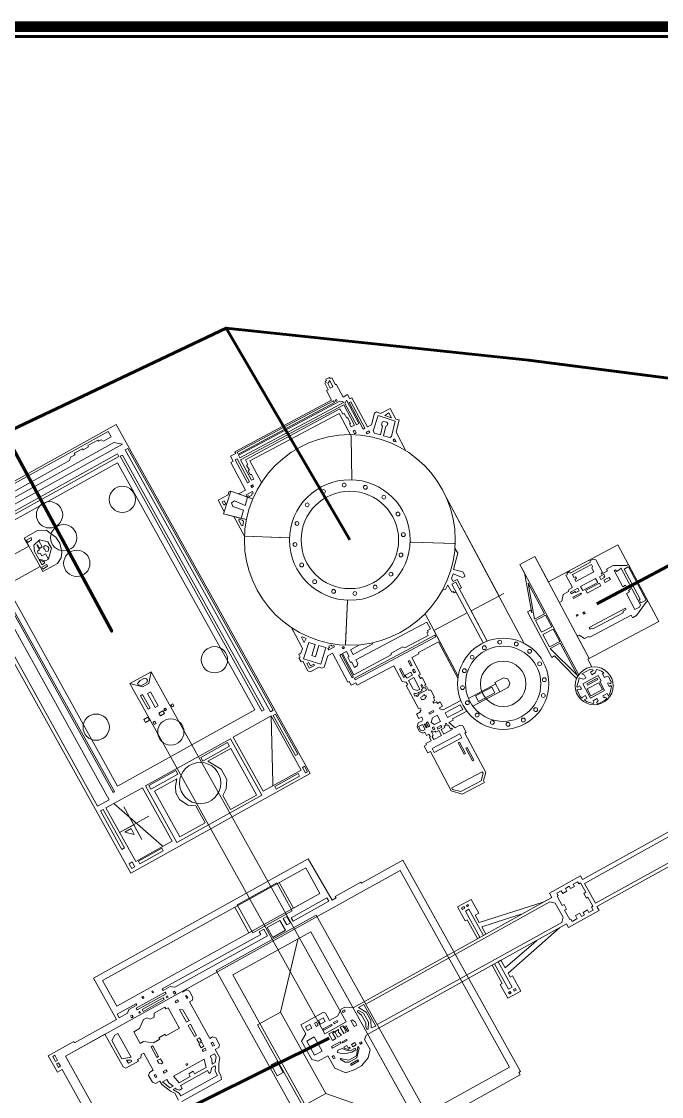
# Model space of a CAD drawing. Header units: millimetres. Extents: x 3191 to 879702, y -27549 to 222194.
# Drawn here: x 421598 to 427730, y 29223 to 39535 of the extents above; entities that cross this region are included whole.
import ezdxf

# ---------------------------------------------------------------- set-up
doc = ezdxf.new("R2010")
doc.units = ezdxf.units.MM
doc.header["$MEASUREMENT"] = 0
doc.layers.add('Granulator', color=11, linetype='Continuous')
doc.layers.add('Wires', color=170, linetype='Continuous')

msp = doc.modelspace()

# ---------------------------------------------------------------- linework, layer by layer
at = {"const_width": 100}
msp.add_lwpolyline([(438925.85376, 36996.71558), (438925.85376, 39485.35625), (398861.73278, 39485.35625)], dxfattribs=at)
at = {"layer": 'Granulator', "lineweight": 5}
for points in [[(423744.10494, 35039.27557), (423602.45586, 35304.86273), (423626.2793, 35317.56879), (423600.86717, 35365.21566), (423650.27874, 35391.56897), (423641.10213, 35408.77479), (424568.01015, 35903.13476), (424519.30358, 35994.45792), (424536.06821, 36003.39922), (424503.36187, 36064.7225), (424516.15593, 36071.54613), (424508.62641, 36085.66372), (424521.42048, 36092.48734), (424515.77334, 36103.07554), (424550.62614, 36121.66404), (424557.21447, 36109.31114), (424570.89088, 36116.60537), (424605.95021, 36050.87034), (424614.33253, 36055.34099), (424679.74522, 35932.69443), (424716.80389, 35952.45941), (424723.42151, 35955.98888), (424745.30418, 35914.95963), (424764.71586, 35925.31272), (424913.65916, 35646.04914), (424952.04136, 35666.52002), (424979.51109, 35778.63788), (425001.12865, 35790.16745), (425038.01113, 35774.13832), (425130.21664, 35823.31549), (425185.04095, 35720.52179), (425218.3057, 35714.46322), (425186.77719, 35595.08062), (425281.68979, 35417.12276)], [(424709.33373, 35896.34171), (424697.21627, 35872.31221), (424806.86488, 35666.7248), (424830.24714, 35679.19557), (424710.71603, 35903.31231), (424709.33373, 35896.34171)], [(423825.16295, 35146.54089), (423802.57439, 35188.89366), (423789.80968, 35189.45239), (423770.75058, 35225.18753), (423781.77995, 35231.06997), (423755.42664, 35280.48154), (423766.89718, 35286.59927), (423743.13213, 35331.15791), (424649.39314, 35819.60596), (424677.39353, 35767.10617), (424690.62878, 35774.1651), (424714.15852, 35730.04763), (424723.42319, 35734.98888), (424751.89418, 35681.60674), (424741.30599, 35675.9596), (424756.83562, 35646.84207), (424789.92372, 35664.48938), (424686.15754, 35859.04742), (423697.92625, 35331.9811), (423803.33951, 35134.33484), (423825.16295, 35146.54089)], [(424728.92413, 35610.98892), (424749.77841, 35571.88786), (424728.92413, 35610.98892), (424640.92288, 35775.98825), (423786.80869, 35320.45236), (423897.63256, 35112.6614)], [(425015.42302, 35756.99109), (425179.07051, 35700.9041), (425143.57162, 35553.90383), (425125.92463, 35544.49193), (425066.45393, 35560.37383), (425090.65911, 35652.05048), (425103.012, 35658.63881), (425106.74715, 35678.19766), (425099.92352, 35690.99173), (425066.83523, 35698.84442), (425055.36469, 35692.72669), (425048.659, 35667.05017), (425056.65911, 35652.05023), (425036.86561, 35571.22655), (424981.21843, 35586.31436), (424968.98297, 35609.25544), (425015.42302, 35756.99109)], [(425078.98186, 35755.75628), (425142.21732, 35732.81558), (425116.8052, 35780.46245), (425078.98186, 35755.75628)], [(420894.35659, 34750.74248), (422428.8711, 35603.04092), (422458.14533, 35550.33435)], [(422458.14533, 35550.33435), (422384.5105, 35509.43617), (422360.17494, 35523.26838), (422335.63, 35509.63566), (422329.5733, 35520.5404), (422232.30218, 35466.51418), (422239.36839, 35453.79187), (422188.46033, 35425.51657), (422181.89888, 35437.33009), (422102.80952, 35393.40237), (422110.88512, 35378.86271), (422069.06794, 35355.63666), (422058.35427, 35323.52657), (421319.27831, 34913.02978)], [(424762.57444, 35182.40094), (424763.10407, 35153.78329), (424763.36903, 35139.46626), (424755.66825, 35555.56557), (424755.36702, 35571.8423)], [(425171.21885, 35531.8158), (425160.71892, 35522.81572), (425170.13081, 35505.16873), (425187.42495, 35502.49239), (425171.21885, 35531.8158)], [(423603.42854, 35029.98038), (423585.25211, 35023.68613), (423577.54646, 34993.5096), (423483.13508, 34943.15594), (423541.1978, 34834.29032)], [(423603.42854, 35029.98038), (423793.51727, 34963.62888), (423814.433, 34956.32814), (423603.42854, 35029.98038), (423534.63606, 34813.65633), (423736.69529, 34759.92257), (423752.95506, 34755.5986)], [(423759.37024, 34960.71686), (423740.34134, 34893.33436), (423637.6057, 34938.27476), (423609.7235, 34918.30396), (423623.42966, 34881.98054), (423724.31227, 34847.95189), (423705.93042, 34781.48116), (423702.48448, 34769.02028)], [(423744.10494, 35039.27557), (423690.7228, 35010.80457), (423677.92277, 35003.97777)], [(423810.39914, 35027.5996), (423749.51704, 34995.12855), (423756.10536, 34982.77566), (423771.69358, 34985.42284), (423781.8995, 34980.09938), (423804.39941, 34992.09955), (423805.84049, 35005.33486), (423818.19338, 35011.92319), (423810.39914, 35027.5996)], [(423759.37024, 34960.71686), (423761.22313, 34966.80511), (423763.45051, 34974.12385)], [(426173.90676, 34022.61752), (425666.80457, 34973.41677), (426415.34769, 33569.92404)], [(423534.63606, 34813.65633), (423702.48448, 34769.02028), (423633.02584, 34787.49147), (423734.87482, 34599.2092)], [(423683.96001, 34757.86335), (423716.54829, 34752.01065), (423724.31311, 34737.45189), (423717.34283, 34696.33419), (423704.69574, 34700.92233), (423676.22474, 34754.30447), (423683.96001, 34757.86335)], [(421776.23192, 34306.69018), (421802.59445, 34259.22595), (421942.61978, 34336.99867), (421978.14935, 34391.9447), (421984.82981, 34443.33839), (421965.97806, 34532.31359), (421927.55013, 34588.56127), (421834.15548, 34656.13914), (421751.8412, 34652.44411), (421622.4481, 34580.57673), (421667.42731, 34502.58664)], [(421855.43191, 34376.31644), (421884.09797, 34481.72271), (421849.83419, 34543.41268), (421771.56313, 34562.20977), (421716.66282, 34512.34429), (421723.26786, 34451.43628), (421763.60122, 34378.81838), (421828.98321, 34361.62633), (421855.43191, 34376.31644)], [(421855.43191, 34376.31644), (421826.65029, 34428.1361), (421792.09097, 34408.9412), (421778.97287, 34432.55958), (421756.79732, 34427.62314), (421749.98796, 34455.6679), (421770.08876, 34466.83227), (421744.04822, 34513.71678), (421748.98533, 34516.45895), (421768.9563, 34480.50235), (421796.10974, 34495.58389), (421767.13235, 34547.75602), (421771.56313, 34562.20977)], [(424153.81427, 34583.45515), (423740.9318, 34598.98143), (423734.87482, 34599.2092), (424166.69257, 34582.97086)], [(421821.95986, 34469.81205), (421832.72853, 34450.42368), (421853.37541, 34453.12748), (421859.33838, 34482.26984), (421849.15713, 34500.6006), (421827.33748, 34508.31583), (421813.58413, 34500.67697), (421812.443, 34481.13155), (421821.95986, 34469.81205)], [(425335.0793, 34541.40528), (425743.43234, 34527.99661), (425753.9202, 34527.65223), (425335.0793, 34541.40528), (425322.02977, 34541.83377)], [(425762.34459, 34463.84969), (425778.34482, 34433.84982), (425751.51189, 34484.16065), (425778.34482, 34433.84982), (425736.16954, 34277.05538), (425828.02265, 34254.64431), (425846.14055, 34220.67386), (425845.25827, 34211.70326), (425824.08188, 34200.40899), (425734.75808, 34237.20243), (425719.87608, 34190.73173), (425734.22922, 34163.82007), (425772.17024, 34184.05565), (425814.99438, 34103.76186), (425794.25917, 34092.70288)], [(427024.70353, 33417.93599), (427064.11035, 33344.04956), (427024.70353, 33417.93599), (427704.23816, 33780.36108), (427312.608, 34514.65422), (426647.26234, 34159.79672), (426516.89192, 34404.23678), (427038.89249, 33425.50358), (426516.89192, 34404.23678), (426373.16201, 34327.57942), (426937.50199, 33269.46129)], [(421812.09758, 34359.628), (421822.47459, 34340.94478), (421807.3109, 34332.52258), (421793.20475, 34324.68775), (421782.24044, 34344.42837), (421767.94751, 34370.16197), (421791.33444, 34363.77871), (421797.79566, 34352.14565), (421812.09758, 34359.628)], [(427038.89249, 33425.50358), (426924.144, 33640.65308), (426941.06062, 33649.67544), (426994.33283, 33616.70592), (427030.89099, 33636.20396), (427044.704, 33627.91371), (427440.73744, 33839.1354), (427452.95922, 33816.21997), (427490.00528, 33835.97823), (427582.73714, 33964.98046), (427600.67125, 33974.5455), (427413.679, 34325.14956), (427395.25744, 34315.32456), (427267.6652, 34317.42338), (427203.32238, 34283.10658), (427212.68467, 34265.55261), (427155.65349, 34235.13542), (427151.75238, 34242.44987), (427165.8882, 34249.98911), (427101.13031, 34371.40794), (427075.39076, 34377.69366), (427042.41466, 34360.10608), (427048.76825, 34348.19332), (426854.93075, 34244.81143), (426847.82499, 34258.1345), (426822.67866, 34244.72288), (426829.5285, 34231.87965), (426815.34824, 34224.31671), (426879.14431, 34104.70127), (426843.31136, 34085.59001), (426839.76898, 34066.88463), (426789.08508, 34039.85272), (426776.0777, 33975.93077), (426752.13623, 33963.16176)], [(426373.16201, 34327.57942), (426416.94443, 34245.48888), (426489.22906, 33863.1976), (426475.41933, 33889.09037), (426445.55421, 33873.16201), (426678.99224, 33435.4737), (426705.87088, 33449.80924), (426906.81697, 33243.46251), (426917.11793, 33232.88469)], [(427058.55801, 34327.06587), (426877.16441, 34230.32085), (426892.24498, 34202.0453), (426905.91169, 34209.33434), (426915.35785, 34191.62313), (426900.13811, 34183.50579), (426910.74421, 34163.61972), (427081.26654, 34254.56662), (427061.87715, 34290.92106), (427070.11674, 34306.8897), (427058.55801, 34327.06587)], [(427340.66433, 34293.08929), (427528.42626, 33941.04209), (427518.69718, 33915.89769), (427476.76545, 33893.5337), (427394.07056, 34048.58379), (427422.64629, 34063.82446), (427415.02317, 34078.11754), (427434.59126, 34088.55404), (427420.50497, 34114.96534), (427398.45205, 34103.20357), (427385.36006, 34127.75061), (427358.95856, 34113.66955), (427275.76658, 34269.65167), (427289.12257, 34276.775), (427298.56872, 34259.06379), (427332.73533, 34277.28631), (427334.16234, 34288.82332), (427340.99576, 34292.46787)], [(427412.64622, 34304.74016), (427371.95692, 34283.0388), (427525.74609, 33994.68937), (427515.49614, 33989.22263), (427532.39964, 33957.52915), (427583.64949, 33984.86291), (427412.95683, 34304.90582)], [(425721.75884, 34136.20233), (425867.40797, 33863.1152), (425549.7622, 33693.70102), (425783.09145, 33256.21666), (425464.56509, 33853.44269)], [(426219.31833, 34047.97081), (425906.96666, 33881.3802), (426061.43917, 33591.74954), (425760.14104, 34156.67321), (425721.75884, 34136.20233), (426021.33563, 33574.50611)], [(426453.94431, 34148.03697), (426610.66274, 33854.19527), (426513.01246, 33802.11417), (426453.94431, 34148.03697)], [(427179.96844, 34232.57536), (427135.86248, 34209.05176), (427150.2802, 34182.01904), (427184.75741, 34200.40722), (427178.9571, 34211.2826), (427187.96463, 34216.08671), (427179.34723, 34232.24405)], [(425742.46534, 34054.87896), (425760.11233, 34064.29085), (425742.46534, 34054.87896), (425735.64171, 34067.67302), (425721.08295, 34059.9082), (425684.84714, 34127.84911), (425681.31774, 34125.96673), (425661.96509, 34087.87834), (425641.08278, 34082.4076), (425632.27832, 34080.10101)], [(426929.37748, 34099.30476), (426857.93821, 34061.20313), (426865.7271, 34046.59923), (426904.55278, 34067.30664), (426910.02154, 34057.05289), (426942.32452, 34074.28146), (426929.06687, 34099.1391)], [(424720.70122, 33977.43003), (424703.32198, 33566.95931), (424702.70744, 33552.44488), (424720.98707, 33984.18139)], [(427385.94927, 33906.93952), (427038.69242, 33721.73248), (427047.14416, 33705.88574), (427065.46994, 33715.65967), (427079.86294, 33713.35834), (427361.89262, 33863.77692), (427364.16803, 33878.95943), (427392.43315, 33894.03443), (427385.94927, 33906.93952)], [(425482.99688, 33774.25934), (424802.70551, 33411.43065), (424820.58812, 33377.90138), (424815.17654, 33354.04839), (424788.70606, 33339.93055), (424761.17625, 33391.54799), (424751.02923, 33386.13614), (424723.49943, 33437.75358), (424737.61702, 33445.2831), (424712.91079, 33491.60644), (424674.52859, 33471.13556), (424782.53013, 33268.63638), (425141.20515, 33459.93322), (425139.70504, 33474.43321), (425253.5281, 33535.13995), (425270.73405, 33527.31655), (425494.40961, 33646.61237), (425482.17414, 33669.55345), (425495.85056, 33676.84767), (425487.37985, 33692.72996), (425517.8209, 33708.96549), (425482.99688, 33774.25934)], [(424202.46813, 33686.86728), (424184.20688, 33721.1065), (424290.70468, 33521.42677), (424273.82268, 33474.45605), (424254.411, 33464.10297), (424268.76414, 33437.19131), (424256.85243, 33430.83828), (424277.5586, 33392.01491), (424292.55854, 33400.01502), (424341.97101, 33307.36834), (424362.82403, 33296.95673), (424449.29427, 33343.07503), (424476.47083, 33330.36936), (424499.41192, 33342.60482), (424532.55815, 33451.51684), (424577.11679, 33475.28188), (424725.58949, 33196.90066), (424737.50121, 33203.25369), (424756.5603, 33167.51854), (424801.56012, 33191.51888), (424813.79559, 33168.5778), (425164.97064, 33355.87458), (425246.14827, 33203.66931), (425283.85418, 33198.84607), (425298.44263, 33171.49324), (425285.20739, 33164.43431), (425401.91493, 32945.61167), (425418.88551, 32946.72944), (425428.5327, 32928.64128), (425417.06216, 32922.52355), (425422.474, 32912.37653), (425383.65063, 32891.67035), (425406.94508, 32847.99406), (425433.85674, 32862.3472), (425443.97453, 32843.37669), (425433.5335, 32823.64132), (425400.4454, 32805.99401), (425387.82805, 32766.9645), (425410.8872, 32723.72938), (425442.82849, 32708.46492), (425463.12253, 32719.2886), (425480.06394, 32687.52402), (425502.56385, 32699.52419), (425515.74051, 32674.81841), (425506.47584, 32669.87717), (425524.82904, 32635.46554), (425473.21161, 32607.93574), (425479.09404, 32596.90637), (425456.15296, 32584.6709), (425491.21228, 32518.93587), (425515.91806, 32532.11253), (425716.6268, 32155.79052), (425821.53882, 32121.64426), (426034.6262, 32235.29294), (426025.2143, 32252.93992), (426045.94899, 32331.9989), (425844.76966, 32709.20326), (425858.44608, 32716.49748), (425825.73973, 32777.82076), (425798.26909, 32784.70291), (425752.38692, 32760.23197), (425691.29829, 32812.08445), (425733.65106, 32834.67301), (425727.06273, 32847.0259), (425864.0422, 32920.08295)], [(424280.05681, 33628.51493), (424307.58661, 33576.89749), (424327.35102, 33616.33881), (424289.32148, 33633.45617), (424280.05681, 33628.51493)], [(424445.64564, 33549.66324), (424513.93991, 33529.98729), (424466.44111, 33371.48693), (424301.20545, 33419.92685), (424352.70424, 33579.42724), (424412.93968, 33559.98652), (424378.85226, 33452.8392), (424413.69057, 33442.23653), (424445.64564, 33549.66324)], [(424569.11623, 33549.78182), (424573.58688, 33541.3995), (424590.79269, 33550.57611), (424598.08692, 33536.89969), (424542.4989, 33507.25221), (424534.96939, 33521.3698), (424550.4105, 33529.60521), (424543.11628, 33543.28163), (424566.05736, 33555.51709), (424569.11623, 33549.78182)], [(424750.46948, 33509.37143), (424837.73437, 33555.91356), (424750.46948, 33509.37143), (424774.94041, 33463.48927), (424965.96905, 33565.37307), (424960.80634, 33575.05298)], [(425638.94445, 32931.49582), (425807.41581, 33021.34885), (425638.94445, 32931.49582), (425607.79731, 32942.08382), (425602.62076, 32951.78966), (425632.17947, 32967.55459), (425610.2968, 33008.58384), (425583.38515, 32994.23069), (425575.62033, 33008.78945), (425549.14985, 32994.67161), (425539.26736, 33013.20094), (425557.79669, 33023.08344), (425544.38474, 33048.23039), (425556.29645, 33054.58343), (425520.53124, 33121.64198), (425498.82536, 33121.96534), (425482.11924, 33153.28875), (425467.41331, 33159.61216), (425462.00146, 33169.75918), (425473.03083, 33175.64162), (425438.20681, 33240.93547), (425421.44217, 33231.99417), (425403.55956, 33265.52344), (425421.20655, 33274.93534), (425336.97006, 33432.87588), (425404.02861, 33468.64109), (425402.08732, 33482.90579), (425593.99831, 33585.26018), (425780.13199, 33236.26591)], [(426759.75463, 33571.84493), (426664.64333, 33521.11797), (426926.1762, 33263.10265), (426761.01755, 33572.76947), (426755.15857, 33569.64463)], [(424350.23513, 33384.30958), (424366.94125, 33352.98617), (424400.02935, 33370.63348), (424406.85298, 33357.83942), (424356.11789, 33330.78021), (424332.11755, 33375.78003), (424349.76454, 33385.19192)], [(426975.13671, 33281.99481), (427044.12201, 33318.78764), (427072.49247, 33316.19051), (427076.50779, 33308.66193), (427049.22727, 33294.11206), (427062.61138, 33269.0173), (427096.47678, 33287.07918), (427107.86573, 33319.34275), (427132.97507, 33313.79781), (427154.38502, 33303.86194), (427178.55579, 33285.72869), (427165.69942, 33278.87184), (427185.60838, 33241.54323), (427209.20001, 33254.12566), (427224.63793, 33247.83517), (427240.36442, 33218.34855), (427248.39493, 33203.29161), (427244.80232, 33182.84152), (427222.93262, 33192.12906), (427213.21205, 33186.94466), (427229.27308, 33156.83079), (427246.20578, 33165.86172), (427251.55949, 33155.82369), (427245.18787, 33126.23579), (427239.24694, 33098.6479), (427227.09189, 33071.05483), (427224.21903, 33064.53319), (427211.43985, 33088.49372), (427169.03545, 33065.87763), (427178.23709, 33048.62486), (427189.21204, 33054.47828), (427205.58375, 33042.66126), (427190.11553, 33026.35319), (427118.30817, 32988.05523), (427110.94686, 33001.85744), (427117.50985, 33012.20717), (427123.36124, 33021.43473), (427113.34919, 33040.20699), (427075.48665, 33020.01326), (427082.84796, 33006.21105), (427078.73141, 32993.53972), (427017.99835, 33008.30939), (426990.12677, 33028.09522), (427015.83949, 33041.80893), (427001.45152, 33068.78588), (426975.11166, 33054.7377), (426971.28781, 33043.02816), (426954.83198, 33058.02359), (426919.36381, 33124.5252), (426932.53368, 33131.54926), (426954.25605, 33127.82402), (426963.97673, 33133.00847), (426959.12495, 33142.10541), (426948.91956, 33161.24015), (426924.46111, 33148.19541), (426919.77659, 33156.97871), (426934.04775, 33206.49333), (426943.02721, 33237.6481), (426983.30007, 33225.91232), (427006.19063, 33238.12084), (426992.47186, 33263.84306), (426966.67119, 33277.48062), (426975.13671, 33281.99481)], [(422841.83601, 33297.58013), (422817.22138, 33185.67979), (422758.04813, 33152.81385), (422637.63046, 33184.1605)], [(422803.91227, 33216.94319), (422796.0424, 33231.11244), (422775.99295, 33236.04444), (422736.30396, 33214.00042), (422708.47687, 33186.18471), (422715.93304, 33172.76031), (422747.90529, 33165.74303), (422797.62618, 33193.35896), (422803.91227, 33216.94319)], [(425357.00092, 33241.25839), (425306.70701, 33214.43447), (425352.11942, 33129.28776), (425388.23716, 33116.81745), (425410.73707, 33128.81762), (425412.5017, 33138.25881), (425357.00092, 33241.25839)], [(426133.94244, 33195.49957), (426182.17842, 33105.05876), (426263.35457, 33148.35349), (426278.61897, 33188.79479), (426257.67749, 33228.05933), (426218.23623, 33239.32374), (426134.41304, 33194.61722)], [(427122.6087, 33260.12259), (426976.16579, 33182.01827), (427049.10742, 33045.25521), (427185.81981, 33118.16982), (427140.39325, 33203.34307), (427151.09682, 33209.05175), (427122.6087, 33260.12259)], [(425435.03084, 33174.64133), (425451.03107, 33144.64145), (425468.08991, 33142.40629), (425478.91359, 33122.11225), (425420.67853, 33091.05299), (425413.8549, 33103.84705), (425435.91364, 33115.61192), (425429.32531, 33127.96482), (425442.56055, 33135.02374), (425424.44265, 33168.99419), (425431.94262, 33172.99425), (425435.03084, 33174.64133)], [(426134.41304, 33194.61722), (426141.70726, 33180.94081), (425881.37662, 33042.09526)], [(426182.17842, 33105.05876), (425923.99298, 32967.35734)], [(425368.97264, 33092.37612), (425373.20799, 33084.43498), (425402.32552, 33099.96461), (425410.56093, 33084.5235), (425396.44334, 33076.99398), (425402.09048, 33066.40579), (425390.61994, 33060.28805), (425378.29634, 33069.58208), (425368.5905, 33064.40553), (425357.06092, 33086.02309), (425368.97264, 33092.37612)], [(425459.00215, 33079.75916), (425446.20808, 33072.93553), (425443.59052, 33061.9061), (425421.97296, 33050.37653), (425431.38486, 33032.72954), (425453.12016, 33031.28853), (425466.79658, 33038.58275), (425466.12004, 33047.28862), (425478.59048, 33066.40637), (425460.11986, 33071.28858), (425459.00215, 33079.75916)], [(423990.28321, 32873.54066), (424005.95145, 32232.36334), (424006.64976, 32203.78709)], [(425579.68013, 32880.05419), (425535.56266, 32856.52445), (425523.76888, 32811.70083), (425555.38668, 32791.73048), (425611.85704, 32821.84855), (425579.68013, 32880.05419)], [(425667.82777, 32802.96662), (425679.59265, 32780.90789), (425688.85732, 32785.84914), (425708.6223, 32748.79046), (425723.18107, 32756.55528), (425729.0635, 32745.52591), (425643.91679, 32700.1135), (425620.15175, 32744.67215), (425653.68102, 32762.55475), (425646.6221, 32775.78999), (425663.82791, 32784.96659), (425657.71018, 32796.43714), (425668.29837, 32802.08428)], [(425439.53375, 32791.14136), (425402.91625, 32771.61167), (425421.74004, 32736.3177), (425443.35773, 32730.84728), (425465.41647, 32742.61215), (425439.53375, 32791.14136)], [(425596.06359, 32733.5249), (425621.24042, 32686.31921), (425548.4466, 32647.49513), (425534.09345, 32674.40679), (425542.62275, 32690.2892), (425522.85776, 32727.34788), (425532.12243, 32732.28912), (425540.12254, 32717.28919), (425561.7401, 32728.81876), (425567.62254, 32717.78939), (425596.06359, 32733.5249)], [(423848.6975, 32117.10255), (423602.32592, 32560.68048), (423384.84296, 32439.88632), (423446.37422, 32402.62581), (423511.57237, 32363.14479), (423566.48558, 32264.2767), (423559.58365, 32175.1661), (423526.89345, 32110.92229), (423601.22515, 31977.09231), (423848.82111, 32114.6118), (423848.6975, 32117.10255)], [(426013.33129, 32338.96924), (425721.71482, 32183.43762), (425729.24434, 32169.32003), (425806.30333, 32148.08532), (426001.74371, 32252.3221), (426020.65493, 32324.17518), (426012.89012, 32338.73395)], [(423357.54204, 31847.46527), (423114.99236, 31712.74858), (422871.7085, 32150.76723), (423086.81612, 32270.24208), (423074.40693, 32200.82491), (423077.24142, 32135.24313), (423113.11958, 32070.64657), (423192.95985, 32016.57283), (423269.37086, 32010.38265), (423357.54204, 31847.46527)], [(428670.23615, 32245.09717), (426974.24209, 31303.10993), (426954.40822, 31338.81968), (426656.42937, 31173.31658), (426679.11401, 31132.47418), (424775.28076, 30075.04911), (424697.53531, 30079.56473), (424662.15659, 30059.91472), (424627.34893, 29994.30621), (424549.95767, 29951.32164), (424511.13245, 30021.22423), (424490.34644, 30030.64813), (424274.75681, 29910.90557), (424323.09662, 29823.87252), (424280.24285, 29754.51845), (424378.54448, 29577.532), (424440.40789, 29561.64016), (424533.55353, 29613.37501), (424599.3877, 29494.84436), (424705.81053, 29448.53505), (424792.47354, 29483.29252), (424855.76822, 29518.44759), (424921.28465, 29593.88198), (424938.83895, 29672.32208), (424885.05299, 29769.16063), (424901.05075, 29812.75285), (426821.31465, 30879.30381), (426840.69726, 30844.40653), (427133.03345, 31006.77558), (427111.63805, 31045.29676), (428839.49436, 32004.9809)], [(428748.86095, 31988.38184), (428700.55306, 32040.92244), (428651.86031, 32128.59094), (428639.12946, 32181.77291), (426992.97558, 31267.46784), (427098.47724, 31077.51814), (428748.86095, 31988.38184)], [(422407.16109, 31990.62422), (422481.89625, 32032.13355), (422938.43904, 31634.01583), (422952.389, 31621.85109)], [(422481.89625, 32032.13355), (422635.5937, 31898.10519), (422752.28322, 31688.01239), (422578.52681, 32000.85086)], [(422635.5937, 31898.10519), (422673.34676, 31830.13298), (422538.04136, 31754.98179), (422819.73422, 31911.43935)], [(422679.07609, 31735.79774), (422647.30901, 31792.99255), (422586.62497, 31759.28749), (422679.07609, 31735.79774)], [(422943.26655, 27761.17187), (421988.2376, 29480.64678), (421942.5735, 29455.28407), (421854.20923, 29614.37889), (422098.55425, 29750.09274), (422105.15428, 29738.20977), (422508.88508, 29962.4495), (422288.79927, 30358.70139), (424346.41772, 31501.54167), (424574.71953, 31107.73757), (424611.98322, 31128.43453), (424604.22478, 31142.40316), (424849.76711, 31278.78202), (424855.6784, 31268.13908), (425252.93763, 31488.78439), (426378.52997, 29462.21986), (426364.31937, 29454.32702), (426377.67019, 29430.28964), (425872.02583, 29149.44518)], [(424458.08488, 31171.50278), (424202.89047, 31029.76297), (424066.78589, 31274.81147)], [(427073.8882, 31048.2017), (427025.75083, 31134.87026), (427010.63414, 31126.47417), (426985.94831, 31170.91959), (427005.51125, 31181.78521), (426954.90555, 31272.89787), (426938.01001, 31263.51376), (426927.14819, 31283.06984), (426884.01992, 31259.11558), (426895.86897, 31237.78205), (426858.07635, 31216.79132), (426845.48663, 31239.45839), (426809.47287, 31219.45566), (426824.77823, 31191.89923), (426783.87352, 31169.17998), (426769.55564, 31194.9585), (426728.65004, 31172.23876), (426740.99296, 31150.01605), (426730.3225, 31144.08948), (426780.18778, 31054.30991), (426797.52803, 31063.94102), (426821.47318, 31020.82914), (426801.46466, 31009.71603), (426851.32993, 30919.93646), (426861.55655, 30925.61652), (426874.64014, 30902.06026), (426911.98804, 30922.804), (426922.65937, 30928.73105), (426906.36677, 30958.06494), (426947.7162, 30981.0312), (426964.2556, 30951.25295), (426991.8216, 30966.56362), (426978.98507, 30989.67506), (427022.11334, 31013.62932), (427035.93736, 30988.73998), (427075.0641, 31010.47171), (427059.51193, 31038.47251), (427073.8882, 31048.2017)], [(426774.34009, 30891.7377), (426788.3327, 30941.96327), (426713.28798, 31077.07699), (426660.63563, 31089.12439), (424896.72346, 30109.41414)], [(426679.11401, 31132.47418), (426596.83267, 31086.77356), (425983.93832, 30892.85551), (425945.3715, 30962.29285), (425979.8757, 30981.45714), (425906.52335, 31113.52385), (425776.22366, 31041.15294), (425850.08022, 30908.17843), (425867.33188, 30917.76033), (425967.57772, 30737.27344), (425991.18604, 30750.38595), (425851.36523, 31002.12531), (425884.5081, 31020.53349), (426024.32892, 30768.79413), (426047.48375, 30781.65476), (426008.99534, 30850.95095), (426355.19448, 30960.96944), (426390.5702, 30972.21148)], [(423805.72597, 30809.17028), (423777.20477, 30793.32906), (423641.10019, 31038.37756)], [(425005.8569, 29912.92562), (426774.34009, 30891.7377)], [(426821.31465, 30879.30381), (426754.60963, 30842.25457), (426260.30561, 30406.98043), (426282.10461, 30367.73257), (426302.80696, 30379.23104), (426383.26582, 30234.36948), (426259.05263, 30165.37912), (426185.728, 30297.3959), (426204.28836, 30307.70468), (426107.13027, 30482.63227), (426129.9746, 30495.32044), (426265.1822, 30251.8869), (426300.16181, 30271.31524), (426164.95421, 30514.74878), (426192.60967, 30530.10915), (426232.8812, 30457.60256), (426505.87392, 30694.59165), (426536.28812, 30720.99467)], [(423920.86785, 30828.11104), (423956.41826, 30764.10455), (423067.24197, 30270.23919), (423022.13015, 30276.99047), (422955.39881, 30239.92663), (422947.44852, 30254.24067), (423890.58757, 30778.07797), (423876.6365, 30803.19607), (423920.86785, 30828.11104)], [(424079.78464, 30032.86781), (424246.09597, 30729.28521), (424247.64241, 30735.7608)], [(423135.68092, 29176.36539), (423514.09648, 29386.54456), (423508.72912, 29425.17744), (423489.89609, 29459.08523), (423489.11578, 29537.40469), (423497.04446, 29595.04956), (423453.49358, 29673.46041), (423488.2618, 29692.77134), (423495.14574, 29719.33353), (423458.657, 29785.02942), (423428.93678, 29794.58809), (423401.37605, 29779.28034), (423206.71321, 30129.75962), (423235.10372, 30145.52825), (423240.66878, 30172.46675), (423206.76964, 30233.50023), (423181.05381, 30245.83833), (423141.19816, 30223.70175), (423137.0531, 30231.16469)], [(422693.60401, 30113.40978), (422514.20796, 30013.76982), (422534.03175, 29978.07822), (422614.15005, 30022.57744), (422625.81762, 30056.96542), (422702.88784, 30099.77168), (422694.91008, 30114.1352)], [(423109.50113, 29882.21205), (423002.38904, 30075.06124), (422981.61302, 30063.52184), (422971.96104, 30080.89967), (422869.3519, 30023.90861), (422867.97577, 29985.43171), (422831.08749, 29964.94326), (422797.97675, 29977.61006), (422767.44864, 29960.65417), (422729.93068, 29874.374), (422673.53823, 29843.05257), (422735.45146, 29731.58135), (422766.82777, 29749.00835), (422864.28463, 29739.35931), (422922.79713, 29771.85826), (422914.55793, 29786.69247), (422974.34228, 29819.89783), (422982.58148, 29805.06363), (423112.32594, 29877.12616), (423109.50113, 29882.21205)], [(423204.29064, 29949.1098), (423145.20247, 30055.49467), (423112.60688, 30056.24675), (423179.69904, 29935.45116), (423208.53075, 29951.46484)], [(424919.39143, 29868.4123), (424922.36853, 29935.53633), (424873.92613, 30022.75411), (424826.28371, 30047.94799), (424816.18077, 30042.33662), (424821.27978, 30033.15614), (424857.18752, 30002.04446), (424897.47115, 29929.51609), (424896.43907, 29888.09914), (424909.69711, 29864.22879), (424919.39143, 29868.4123)], [(424948.42302, 29882.13401), (424944.05377, 29950.58416), (424899.69087, 30030.45701), (424827.15859, 30076.66459), (424877.67154, 30104.72044), (424991.89341, 29899.0705), (424948.42302, 29882.13401)], [(424811.14581, 29908.59913), (424786.80771, 29895.08129), (424754.42798, 29953.37914), (424765.90803, 29959.75538), (424796.7165, 29937.82463), (424811.14581, 29908.59913)], [(422019.4072, 29610.40298), (422397.78592, 29820.56169), (422572.39882, 29506.18115), (422597.64698, 29494.69333), (422718.91209, 29562.04627), (422710.9081, 29576.45699), (422741.85987, 29593.64818), (422745.4492, 29626.14418), (422769.1926, 29639.33172), (422860.85185, 29474.30449), (422824.38548, 29454.05038), (422816.55855, 29424.19143), (422852.34116, 29359.76691), (422882.62571, 29347.19395), (422924.60229, 29370.50854), (422942.258, 29338.72044), (423025.89372, 29274.12737), (423066.02185, 29254.82088), (423102.56379, 29189.02923)], [(422647.39662, 29601.14341), (422521.92268, 29827.05205), (422493.51463, 29811.27368), (422463.40044, 29759.60872), (422560.15467, 29585.40827), (422647.39662, 29601.14341)], [(424608.93559, 29778.26769), (424579.61512, 29831.05752), (424595.22828, 29839.72937), (424589.61926, 29849.82808), (424542.32016, 29823.55727), (424577.7594, 29759.75095), (424608.93559, 29778.26769)], [(424663.73513, 29810.50634), (424628.83534, 29791.12234), (424599.51487, 29843.91217), (424637.16977, 29864.82641), (424636.09186, 29840.80243), (424663.73513, 29810.50634)], [(424708.5861, 29839.02131), (424685.62511, 29826.26834), (424651.20537, 29888.23911), (424676.46185, 29902.26704), (424686.15038, 29884.82339), (424686.15038, 29884.82339), (424686.15038, 29884.82339), (424708.5861, 29839.02131)], [(424732.9242, 29852.53916), (424720.98453, 29845.90763), (424694.46869, 29893.64788), (424709.16348, 29901.80964), (424735.67931, 29854.0694)], [(424820.98908, 29702.6376), (424807.49749, 29612.25402), (424734.4823, 29571.7), (424652.86167, 29588.834), (424661.27532, 29573.6857), (424698.45939, 29551.09175), (424736.77262, 29551.34874), (424811.62455, 29592.92292), (424832.3096, 29685.49994), (424820.98908, 29702.6376)], [(424748.79692, 29686.56645), (424743.69765, 29695.74738), (424728.54412, 29687.33082), (424714.52145, 29712.57784), (424686.05024, 29696.76439), (424691.91439, 29686.20633), (424727.06043, 29672.69164), (424749.56179, 29685.18933)], [(423440.93391, 29628.90618), (423407.01388, 29610.06636), (423422.78639, 29581.66886), (423425.27032, 29534.24391), (423453.67837, 29550.02228), (423463.9139, 29604.51186), (423448.14139, 29632.90936), (423440.93391, 29628.90618)], [(424794.20112, 29685.95711), (424748.28002, 29660.45166), (424709.91752, 29666.77404), (424670.58885, 29684.57295), (424628.75132, 29667.94293), (424625.99017, 29644.78598), (424665.67881, 29634.99524), (424720.72546, 29639.7415), (424762.40864, 29649.07801), (424802.3599, 29671.2677), (424794.20112, 29685.95711)], [(422653.97998, 29559.32308), (422647.62399, 29570.76669), (422605.70137, 29571.32964), (422621.94481, 29542.08426), (422653.74477, 29559.74657)], [(422928.49226, 29584.62518), (422899.23602, 29568.3757), (422914.06692, 29541.6735), (422936.44063, 29536.35284), (422950.85649, 29544.35968), (422928.49226, 29584.62518)], [(423451.21476, 29517.5101), (423422.38305, 29501.49642), (423410.35798, 29453.22305), (423395.51846, 29444.98091), (423379.51049, 29473.80234), (423120.0207, 29329.6768), (423136.73506, 29299.58355), (423110.44707, 29284.98269), (423080.11386, 29293.64678), (423074.464, 29303.81903), (423052.41612, 29291.57321), (423055.47664, 29286.06293), (423109.07346, 29256.49036), (423124.84622, 29228.0924), (423476.76853, 29423.55672), (423453.22725, 29465.94146), (423457.94828, 29507.38502), (423452.06296, 29517.98121)], [(423366.99328, 29501.32102), (423257.17665, 29440.32678), (423243.05188, 29465.75762), (423200.22798, 29441.97241), (423215.52981, 29414.42234), (423107.4087, 29354.36982), (423054.71544, 29418.27557), (423346.8534, 29580.53453), (423366.99328, 29501.32102)], [(424830.03173, 29558.69903), (424821.87321, 29573.38799), (424749.77726, 29533.34453), (424756.40604, 29521.40981), (424828.50198, 29561.45327)], [(423051.67601, 29322.8607), (423019.02784, 29304.72729), (422950.22398, 29364.67559), (422990.07963, 29386.81218), (423008.20627, 29354.17621), (423051.67601, 29322.8607)], [(424513.45051, 29252.07726), (425186.728, 29016.19924), (425197.52689, 29012.41593)]]:
    msp.add_lwpolyline(points, dxfattribs=at)
for points in [[(424550.97931, 36091.25227), (424582.74447, 36031.69369), (424556.27399, 36017.57584), (424534.09719, 36061.28156)], [(424588.98079, 35896.75256), (424598.39269, 35879.10557), (423674.13172, 35386.15739), (423664.71982, 35403.80438)], [(423689.36728, 35351.21633), (423676.66121, 35375.03976), (424647.24552, 35892.69418), (424689.51029, 35884.63568)], [(424604.03957, 35902.51738), (424611.09849, 35889.28214), (424623.45138, 35895.87047), (424616.39246, 35909.10571)], [(424752.74557, 35887.19498), (424887.80631, 35633.96071), (424873.24754, 35626.19589), (424738.1868, 35879.43016)], [(422505.93865, 35667.89554), (420785.51038, 34712.33708), (422644.32749, 31365.64338), (424364.75576, 32321.20185)], [(424791.48293, 35613.7541), (424804.42429, 35589.48949), (424788.10083, 35580.78348), (424775.15947, 35605.04809)], [(424926.24767, 35609.6963), (424934.48308, 35594.25518), (424908.89495, 35580.60793), (424900.65954, 35596.04904)], [(422564.97776, 35480.0627), (420933.19257, 34573.73828), (420949.17672, 34645.27412), (422483.27845, 35496.51687)], [(422531.38582, 35363.41373), (421139.88588, 34590.5483), (421127.0343, 34613.68683), (422518.53424, 35386.55227)], [(422544.54056, 35364.89777), (422565.32165, 35376.43998), (423923.16621, 32931.71866), (423902.38512, 32920.17645)], [(424011.06498, 32928.53153), (423984.99965, 32914.05435), (422590.25047, 35425.22035), (422616.31579, 35439.69753)], [(423834.26627, 32931.71209), (422519.22886, 32201.31538), (421202.85615, 34571.36902), (422517.89357, 35301.76572)], [(423663.69088, 35340.92202), (423781.57491, 35119.8935), (423763.48675, 35110.2463), (423645.60272, 35331.27482)], [(423812.10455, 35090.27608), (423820.57526, 35074.39379), (423805.13414, 35066.15838), (423796.66343, 35082.04067)], [(423539.19394, 34937.92107), (423555.66476, 34907.03885), (423536.25308, 34896.68576), (423519.78225, 34927.56798)], [(421692.15755, 34586.37313), (421645.25568, 34560.32294), (421658.76543, 34535.99942), (421693.20892, 34562.04907)], [(421667.42731, 34502.58664), (419039.84002, 33043.17486), (419148.64463, 32847.2784), (421776.23192, 34306.69018)], [(421839.39496, 34325.43437), (421792.49309, 34299.38418), (421801.4995, 34283.16865), (421848.40138, 34309.21883)], [(427098.67219, 34192.01036), (427119.3873, 34153.17024), (426976.19828, 34076.80137), (426955.48317, 34115.64149)], [(427135.25096, 34148.85949), (427149.33724, 34122.44819), (427018.88301, 34052.87133), (427004.79672, 34079.28263)], [(427230.23357, 34201.91264), (427240.83978, 34182.02636), (427189.58993, 34154.6926), (427178.98371, 34174.57889)], [(422438.69662, 32069.23643), (422327.84333, 32007.66641), (421230.35851, 33983.62494), (421341.21181, 34045.19496)], [(421398.67232, 34078.6871), (421412.39597, 34086.30947), (422489.08909, 32147.7852), (422475.36544, 32140.16282)], [(426957.88053, 34051.84677), (426963.68072, 34040.9716), (426888.2036, 34000.7164), (426882.40341, 34011.59157)], [(426619.70505, 33839.08023), (426678.4744, 33728.8897), (426582.38654, 33677.6419), (426523.61718, 33787.83243)], [(426926.10485, 33848.11715), (426932.5679, 33835.99914), (426920.45433, 33829.53845), (426913.99127, 33841.65646)], [(426993.05271, 33871.45104), (427000.17873, 33858.08998), (426983.40598, 33849.14434), (426976.27995, 33862.5054)], [(424795.88343, 33220.22472), (424787.64802, 33235.66583), (425560.1449, 33647.67169), (425568.38031, 33632.23058)], [(426691.83779, 33706.65597), (426754.98363, 33588.25968), (426656.74737, 33535.86605), (426593.60153, 33654.26234)], [(424671.38108, 33531.22378), (424678.44, 33517.98853), (424693.88111, 33526.22395), (424686.82219, 33539.45919)], [(424663.05805, 33465.01783), (424780.00089, 33245.75401), (424766.32447, 33238.45979), (424649.38163, 33457.72361)], [(425233.00025, 33329.25745), (425275.82439, 33248.96365), (425262.14798, 33241.66943), (425219.32384, 33321.96322)], [(425314.88203, 33405.22865), (425340.76475, 33356.69944), (425327.97069, 33349.87581), (425302.08797, 33398.40503)], [(425360.02972, 33321.64076), (425373.67698, 33296.05263), (425359.11821, 33288.28781), (425345.47096, 33313.87595)], [(424707.87394, 29937.88576), (424503.66839, 29824.46612), (422637.63046, 33184.1605), (422841.83601, 33297.58013)], [(425329.677, 33293.5523), (425345.20663, 33264.43477), (425291.38332, 33235.72848), (425275.85368, 33264.84601)], [(427112.91375, 33234.94722), (427119.40285, 33222.78037), (427020.63902, 33170.10536), (427014.14991, 33182.27221)], [(422907.51664, 32971.23678), (422879.99467, 32955.95056), (422805.88316, 33089.38409), (422833.40512, 33104.67031)], [(426103.85456, 33148.85228), (426132.32556, 33095.47015), (425976.59089, 33012.41014), (425948.1199, 33065.79228)], [(427018.18032, 33132.53507), (427053.22375, 33066.82984), (427166.09638, 33127.02967), (427131.05295, 33192.7349)], [(422738.45727, 33068.13418), (422757.72321, 33078.83485), (422829.54269, 32949.52799), (422810.27675, 32938.82732)], [(422967.12006, 32896.34371), (422929.96491, 32875.70704), (422915.44817, 32901.84358), (422952.60333, 32922.48025)], [(422977.98056, 32946.76409), (422961.00087, 32937.33325), (422969.93197, 32921.25332), (422986.91165, 32930.68416)], [(423046.64658, 32990.02895), (423030.44848, 32981.03222), (423042.43975, 32959.44263), (423058.63785, 32968.43936)], [(425508.29771, 32889.58306), (425500.76819, 32903.70065), (425542.67978, 32926.05391), (425550.2093, 32911.93632)], [(425802.70877, 32981.43824), (425826.70911, 32936.43842), (425680.23912, 32858.31966), (425656.23878, 32903.31948)], [(422769.43228, 32840.543), (422808.78986, 32862.40294), (422825.08267, 32833.06866), (422785.7251, 32811.20871)], [(422877.17728, 32822.97902), (422858.41042, 32812.55555), (422869.82233, 32792.00905), (422888.58919, 32802.43252)], [(423624.91232, 32670.60674), (423990.28321, 32873.54066), (424278.43419, 32354.74131), (423913.0633, 32151.8074)], [(424010.92976, 32879.03583), (424031.48423, 32890.45217), (424244.41336, 32507.08547), (424223.85889, 32495.66913)], [(425466.38663, 32799.2298), (425485.44572, 32763.49465), (425475.2987, 32758.08281), (425456.23961, 32793.81796)], [(425490.32768, 32815.96528), (425511.50445, 32776.25956), (425497.38686, 32768.73004), (425476.21009, 32808.43576)], [(425796.85795, 32702.34996), (425817.32883, 32663.96776), (425553.50637, 32523.25988), (425533.03549, 32561.64207)], [(425547.68096, 32770.05395), (425560.15173, 32746.67169), (425545.59297, 32738.90687), (425533.1222, 32762.28913)], [(425616.50441, 32781.26035), (425624.73982, 32765.81924), (425588.5635, 32746.52485), (425580.32808, 32761.96596)], [(423902.1889, 32113.13372), (423087.13815, 31660.43908), (422785.86089, 32202.87153), (423600.91164, 32655.56617)], [(423590.81646, 32582.86536), (423335.87401, 32441.2655), (423316.70619, 32475.77605), (423571.64864, 32617.37592)], [(425795.18209, 32621.55583), (425852.35937, 32514.35038), (425839.12413, 32507.29145), (425781.94685, 32614.4969)], [(425869.21189, 32570.93874), (425933.68339, 32450.05688), (425919.5658, 32442.52736), (425855.0943, 32563.40922)], [(424292.02785, 32380.44511), (424309.71184, 32390.26714), (424338.31623, 32338.76657), (424320.63224, 32328.94455)], [(423096.17872, 32313.92338), (422838.58061, 32170.84851), (422818.92128, 32206.24402), (423076.51938, 32349.31889)], [(424263.01594, 32297.15965), (424039.05628, 32172.76821), (424025.2947, 32197.54515), (424249.25436, 32321.93659)], [(422757.30846, 32185.10271), (422407.16109, 31990.62422), (422692.23854, 31477.3586), (423042.38592, 31671.83708)], [(422379.3276, 31975.25596), (422355.92098, 31962.25549), (422560.48189, 31593.95529), (422583.8885, 31606.95577)], [(422956.75692, 31580.84074), (422731.91219, 31455.95771), (422719.13364, 31478.96475), (422943.97838, 31603.84778)], [(422685.58483, 31426.75305), (422653.71697, 31409.05304), (422628.15989, 31455.06711), (422660.02775, 31472.76712)], [(425226.42503, 31391.64146), (422019.4072, 29610.40298), (423068.15886, 27722.18572), (426275.17668, 29503.42419)], [(424321.9803, 31416.55128), (422373.84604, 30334.52059), (422509.95062, 30089.47209), (424458.08488, 31171.50278)], [(424192.53151, 31004.13218), (423814.16332, 30793.97931), (423664.91868, 31062.68574), (424043.28687, 31272.8386)], [(424181.6562, 30938.47855), (424525.04828, 31129.20502), (424543.02618, 31096.83684), (424199.63409, 30906.11037)], [(425845.02148, 31030.07831), (425822.23504, 31017.42229), (425814.39114, 31031.54479), (425837.17757, 31044.20081)], [(425883.00057, 31052.9609), (425867.04971, 31044.1015), (425860.97683, 31055.03538), (425876.92768, 31063.89479)], [(423463.08966, 30430.13324), (424422.59269, 30963.05941), (425490.55124, 29040.26123), (424531.04821, 28507.33506)], [(424174.18237, 30888.83634), (424139.00365, 30869.29741), (424104.6013, 30931.23686), (424139.78002, 30950.77578)], [(424074.81638, 30911.49847), (423953.24954, 30843.97794), (424005.60507, 30749.7148), (424127.17192, 30817.23533)], [(423622.85642, 30388.74282), (424370.43015, 30803.95944), (425325.88894, 29083.71064), (424578.31521, 28668.49402)], [(422697.19509, 30069.51709), (422974.56984, 30223.57628), (422983.83837, 30206.88882), (422706.46362, 30052.82963)], [(422856.23694, 30236.22351), (422845.76034, 30230.40461), (422852.77054, 30217.78314), (422863.24714, 30223.60205)], [(423076.4757, 30213.55047), (423061.49408, 30205.2294), (423050.56193, 30224.91211), (423065.54354, 30233.23318)], [(426289.9368, 30216.1289), (426273.98595, 30207.26949), (426266.14205, 30221.39199), (426282.0929, 30230.2514)], [(426338.44762, 30243.66902), (426319.7627, 30233.29107), (426311.66594, 30247.86882), (426330.35086, 30258.24677)], [(422750.63411, 30178.2723), (422762.7229, 30184.98664), (422771.67176, 30168.87472), (422759.58297, 30162.16038)], [(422964.94535, 30152.16387), (422762.90672, 30039.94779), (422753.63794, 30056.6357), (422955.67657, 30168.85179)], [(422984.3071, 30180.83446), (422996.72043, 30187.72906), (423003.37492, 30175.74805), (422990.96158, 30168.85344)], [(423071.46172, 30136.86031), (423093.72099, 30149.22353), (423101.80137, 30134.67528), (423079.54209, 30122.31206)], [(423190.40297, 30168.76931), (423181.414, 30163.77666), (423168.10528, 30187.73825), (423177.09425, 30192.73089)], [(422738.27036, 30026.82435), (422728.85335, 30021.59396), (422722.19886, 30033.57498), (422731.61588, 30038.80537)], [(424513.45051, 29252.07726), (424294.16986, 29130.28463), (423860.50399, 29911.07518), (424079.78464, 30032.86781)], [(424699.71047, 30038.91356), (424680.42296, 30028.20091), (424672.26444, 30042.88986), (424691.55195, 30053.60251)], [(422667.45244, 29986.93067), (422652.89887, 29978.84735), (422643.39261, 29995.96283), (422657.94618, 30004.04615)], [(423275.52638, 29808.99883), (423255.56873, 29797.91397), (423196.17753, 29904.84442), (423216.13518, 29915.92928)], [(424380.25643, 29879.50218), (424338.92806, 29856.54762), (424320.06125, 29890.51623), (424361.38962, 29913.47079)], [(424440.71798, 29905.87589), (424421.89009, 29895.41852), (424405.06278, 29925.71512), (424423.89067, 29936.17249)], [(424506.38533, 29942.34878), (424461.84135, 29917.60821), (424442.97454, 29951.57682), (424487.51853, 29976.31739)], [(424574.63386, 29902.77105), (424496.10933, 29859.15704), (424489.22518, 29871.55156), (424567.74971, 29915.16557)], [(424629.99613, 29938.3257), (424595.55509, 29919.19649), (424588.67119, 29931.59055), (424623.11224, 29950.71976)], [(422856.53214, 29708.19055), (422839.23662, 29698.58429), (422894.78679, 29598.56939), (422912.08231, 29608.17565)], [(423322.32611, 29754.21001), (423296.2074, 29739.70318), (423278.28824, 29771.9656), (423304.40695, 29786.47242)], [(423346.74152, 29704.37247), (423318.62643, 29688.75682), (423297.19726, 29727.33882), (423325.31234, 29742.95448)], [(423448.72807, 29713.58036), (423432.75791, 29704.71024), (423416.03952, 29734.81075), (423432.00967, 29743.68088)], [(424478.7108, 29657.8869), (424407.07361, 29618.09824), (424331.35074, 29754.43293), (424402.98793, 29794.22159)], [(424660.50057, 29733.0281), (424576.92457, 29686.6084), (424568.51092, 29701.7567), (424652.08692, 29748.17639)], [(424717.33962, 29761.59473), (424676.01124, 29738.64017), (424670.6571, 29748.27999), (424711.98547, 29771.23456)], [(424761.35661, 29722.37346), (424793.04166, 29739.97195), (424805.02483, 29718.39694), (424773.33977, 29700.79846)], [(424861.24905, 29734.00848), (424846.09464, 29725.59143), (424838.19099, 29739.8215), (424853.3454, 29748.23855)], [(421896.82117, 29608.29526), (421916.0622, 29618.98209), (421943.42837, 29569.71086), (421924.18735, 29559.02403)], [(423366.61848, 29668.19252), (423340.00068, 29653.40849), (423330.48685, 29670.53758), (423357.10466, 29685.32161)], [(424574.91363, 29608.00783), (424589.60842, 29616.16959), (424603.63109, 29590.92258), (424588.9363, 29582.76082)], [(421932.76066, 29535.51474), (421952.2657, 29546.34821), (421970.99763, 29512.62243), (421951.49259, 29501.78896)], [(423172.18855, 29533.47854), (423184.47558, 29540.30299), (423192.18713, 29526.41879), (423179.9001, 29519.59434)], [(423990.14057, 29526.61185), (424046.94527, 29558.16226), (424105.72184, 29452.3384), (424048.91714, 29420.788)], [(422894.40351, 29410.63583), (422882.38401, 29403.95997), (422869.18521, 29427.72365), (422881.20471, 29434.39951)], [(422985.55131, 29478.72994), (422955.63545, 29462.1141), (422964.68188, 29445.82652), (422994.59774, 29462.44236)]]:
    msp.add_lwpolyline(points, close=True, dxfattribs=at)
for centre, radius in [((424744.33775, 34561.7446), 1010.15791), ((422564.09461, 34951.32528), 126.05026), ((424744.33775, 34561.7446), 578.03504), ((424689.90631, 35089.16481), 18.34154), ((424893.18925, 35067.06038), 18.34154), ((424744.33775, 34561.7446), 467.0604), ((424492.19659, 35026.57649), 18.34154), ((425069.96646, 34971.72613), 18.34154), ((421866.60182, 34803.12569), 126.05026), ((424335.59451, 34899.45934), 18.34154), ((425205.56301, 34810.2076), 18.34154), ((422002.78387, 34583.27996), 126.05026), ((424238.34741, 34720.31619), 18.34154), ((425256.93216, 34612.93541), 18.34154), ((422127.96477, 34337.62492), 126.05026), ((424219.107, 34517.83979), 18.34154), ((424282.72054, 34321.88945), 18.34154), ((425234.16712, 34418.31287), 18.34154), ((425137.83067, 34233.81075), 18.34154), ((424407.14693, 34161.6201), 18.34154), ((424588.74223, 34068.20617), 18.34154), ((424792.49248, 34048.25053), 18.34154), ((424986.90023, 34109.72713), 18.34154), ((426213.80527, 33182.13055), 437.03907), ((423447.03189, 33412.39352), 126.05026), ((426213.80527, 33182.13055), 360.71968), ((426033.04899, 33527.77009), 18.34154), ((426180.8427, 33581.09474), 18.34154), ((426339.22519, 33563.56653), 18.34154), ((425916.19673, 33437.68097), 18.34154), ((426466.99042, 33494.00868), 18.34154), ((425841.78595, 33307.32746), 18.34154), ((426213.80527, 33182.13055), 217.9548), ((426563.22663, 33373.06823), 18.34154), ((427085.48208, 33163.02401), 182.28275), ((426608.16896, 33220.80386), 18.34154), ((425823.46365, 33145.12144), 18.34154), ((425870.43534, 33000.73945), 18.34154), ((426598.49363, 33070.00967), 18.34154), ((425964.37741, 32881.97545), 18.34154), ((426525.34761, 32934.09735), 18.34154), ((422313.91789, 32766.15569), 126.05026), ((423029.04098, 32720.53503), 126.05026), ((426109.17207, 32811.30008), 18.34154), ((426260.1722, 32793.80122), 18.34154), ((426406.88401, 32834.12926), 18.34154), ((423310.44776, 32229.83082), 197.79753)]:
    msp.add_circle(centre, radius, dxfattribs=at)
at = {"layer": 'Wires', "lineweight": 60}
msp.add_lwpolyline([(394020.85376, -7419.64375), (438830.85376, -7419.64375), (438830.85376, 39390.35625), (394020.85376, 39390.35625)], close=True, dxfattribs=at)
for points in [[(414616.66794, 34146.9605), (418171.24605, 34146.9605), (418417.02398, 34146.9605), (419513.05473, 32172.37271), (418417.02398, 34146.9605), (421439.41449, 35585.40421), (422462.37786, 33686.32376), (421439.41449, 35585.40421), (423560.49599, 36594.88871), (424744.33775, 34561.7446)], [(423560.49599, 36594.88871), (426457.05143, 36288.08001), (430533.19407, 35763.3585), (432902.34247, 31916.63912), (432902.34247, 31916.63912), (430019.38558, 30293.23494)], [(430533.19407, 35763.3585), (427738.02996, 34280.53061), (427110.30526, 33947.52415)], [(420826.39721, 25105.70139), (418254.1693, 29822.87584), (422104.8803, 28565.98743), (424547.42251, 29782.75061)]]:
    msp.add_lwpolyline(points, dxfattribs=at)

doc.saveas('drawing.dxf')
